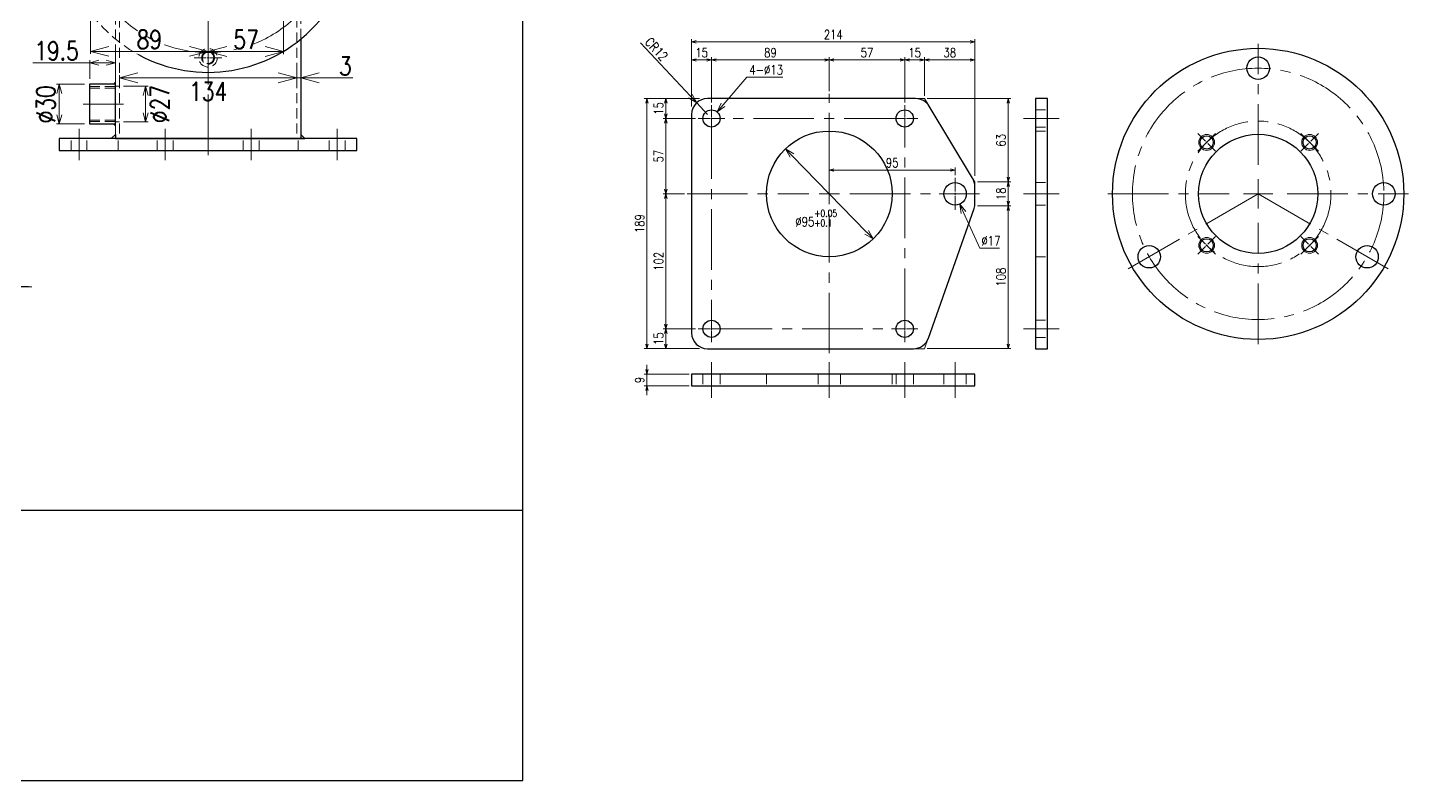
# Model space of a CAD drawing. Header units: millimetres. Extents: x 0 to 38884, y -3675 to 8056.
# Drawn here: x 28215 to 29258, y 6386 to 6955 of the extents above; entities that cross this region are included whole.
import ezdxf

# ---------------------------------------------------------------- set-up
doc = ezdxf.new("R2010")
doc.units = ezdxf.units.MM
doc.header["$LTSCALE"] = 2.4
doc.header["$PDMODE"] = 99
doc.header["$PDSIZE"] = 1
doc.linetypes.add('CENTER2', pattern=[28.575, 19.05, -3.175, 3.175, -3.175])
doc.linetypes.add('HIDDEN2', pattern=[4.7625, 3.175, -1.5875])
for name, color, linetype, lineweight in [('02_細線', 5, 'Continuous', 13), ('03_かくれ線', 6, 'HIDDEN2', 13), ('04_中心線', 1, 'CENTER2', 9), ('05_CENTER', 4, 'CENTER2', 13), ('07_寸法線', 3, 'Continuous', 9), ('11_HATCH', 4, 'Continuous', 13)]:
    doc.layers.add(name, color=color, linetype=linetype, lineweight=lineweight)
doc.layers.add('10_補助線', color=8, linetype='Continuous', lineweight=13, plot=False)
doc.styles.add('寸法用', font='simplex.shx', dxfattribs={"width": 0.8, "bigfont": '@extfont2.shx'})
doc.dimstyles.new('機械製図用', dxfattribs={"dimtxt": 3.5, "dimasz": 3.5, "dimexe": 2, "dimexo": 0, "dimgap": 1.2, "dimtad": 1, "dimdsep": 46, "dimtxsty": '寸法用', "dimblk": 'OPEN30', "dimcen": 0, "dimclrd": 256, "dimclre": 256, "dimclrt": 7, "dimazin": 2, "dimtm": 1e-09, "dimtfac": 0.75, "dimtmove": 0, "dimatfit": 3, "dimldrblk": 'OPEN30', "dimfxl": 1, "dimlwd": -1, "dimlwe": -1, "dimarcsym": 0})
doc.dimstyles.new('機械製図用$3', dxfattribs={"dimtxt": 3.5, "dimasz": 3.5, "dimexe": 2, "dimexo": 0, "dimgap": 1.2, "dimtad": 1, "dimtih": 1, "dimtoh": 1, "dimdsep": 46, "dimtxsty": '寸法用', "dimblk": 'OPEN30', "dimcen": 0, "dimsd1": 1, "dimclrd": 256, "dimclre": 256, "dimclrt": 7, "dimazin": 2, "dimtm": 1e-09, "dimtfac": 0.75, "dimtofl": 0, "dimtmove": 0, "dimatfit": 3, "dimldrblk": 'OPEN30', "dimfxl": 1, "dimlwd": -1, "dimlwe": -1, "dimarcsym": 0})

# ---------------------------------------------------------------- blocks, each defined once
blk = doc.blocks.new('*U921')
at = {"layer": '04_中心線', "color": 0, "linetype": 'CENTER2', "transparency": 16777216}
for p, q in [((0, 22), (0, 113.5)), ((-113.5, 0), (-22, 0)), ((22, 0), (113.5, 0)), ((0, -113.5), (0, -22))]:
    blk.add_line(p, q, dxfattribs=at)
at = {"layer": '04_中心線', "color": 0, "linetype": 'Continuous', "transparency": 16777216}
for p, q in [((0, -11), (0, 11)), ((-11, 0), (11, 0))]:
    blk.add_line(p, q, dxfattribs=at)
blk = doc.blocks.new('*U922')
at = {"layer": '04_中心線', "color": 0, "linetype": 'CENTER2', "transparency": 16777216}
for p, q in [((-9.5, 0), (-1.2, 0)), ((0, 1.2), (0, 9.5)), ((1.2, 0), (9.5, 0)), ((0, -9.5), (0, -1.2))]:
    blk.add_line(p, q, dxfattribs=at)
at = {"layer": '04_中心線', "color": 0, "linetype": 'Continuous', "transparency": 16777216}
for p, q in [((-0.6, 0), (0.6, 0)), ((0, -0.6), (0, 0.6))]:
    blk.add_line(p, q, dxfattribs=at)
blk = doc.blocks.new('*U923')
at = {"layer": '04_中心線', "color": 0, "linetype": 'CENTER2', "transparency": 16777216}
for p, q in [((-9.5, 0), (-1.2, 0)), ((0, 1.2), (0, 9.5)), ((1.2, 0), (9.5, 0)), ((0, -9.5), (0, -1.2))]:
    blk.add_line(p, q, dxfattribs=at)
at = {"layer": '04_中心線', "color": 0, "linetype": 'Continuous', "transparency": 16777216}
for p, q in [((-0.6, 0), (0.6, 0)), ((0, -0.6), (0, 0.6))]:
    blk.add_line(p, q, dxfattribs=at)
blk = doc.blocks.new('*U924')
at = {"layer": '04_中心線', "color": 0, "linetype": 'CENTER2', "transparency": 16777216}
for p, q in [((-9.5, 0), (-1.2, 0)), ((0, 1.2), (0, 9.5)), ((1.2, 0), (9.5, 0)), ((0, -9.5), (0, -1.2))]:
    blk.add_line(p, q, dxfattribs=at)
at = {"layer": '04_中心線', "color": 0, "linetype": 'Continuous', "transparency": 16777216}
for p, q in [((-0.6, 0), (0.6, 0)), ((0, -0.6), (0, 0.6))]:
    blk.add_line(p, q, dxfattribs=at)
blk = doc.blocks.new('*U925')
at = {"layer": '04_中心線', "color": 0, "linetype": 'CENTER2', "transparency": 16777216}
for p, q in [((-9.5, 0), (-1.2, 0)), ((0, 1.2), (0, 9.5)), ((1.2, 0), (9.5, 0)), ((0, -9.5), (0, -1.2))]:
    blk.add_line(p, q, dxfattribs=at)
at = {"layer": '04_中心線', "color": 0, "linetype": 'Continuous', "transparency": 16777216}
for p, q in [((-0.6, 0), (0.6, 0)), ((0, -0.6), (0, 0.6))]:
    blk.add_line(p, q, dxfattribs=at)
blk = doc.blocks.new('*U931')
at = {"layer": '04_中心線', "color": 0, "linetype": 'CENTER2', "transparency": 16777216}
for p, q in [((0, 15.52), (0, 75.5)), ((-107.5, 0), (-15.52, 0)), ((15.52, 0), (113.5, 0)), ((0, -120.5), (0, -15.52))]:
    blk.add_line(p, q, dxfattribs=at)
at = {"layer": '04_中心線', "color": 0, "linetype": 'Continuous', "transparency": 16777216}
for p, q in [((-7.76, 0), (7.76, 0)), ((0, -7.76), (0, 7.76))]:
    blk.add_line(p, q, dxfattribs=at)
blk = doc.blocks.new('*U926')
at = {"layer": '04_中心線', "color": 0, "linetype": 'CENTER2', "transparency": 16777216}
for p, q in [((-10, 0), (-1.3, 0)), ((0, 1.3), (0, 10)), ((1.3, 0), (10, 0)), ((0, -10), (0, -1.3))]:
    blk.add_line(p, q, dxfattribs=at)
at = {"layer": '04_中心線', "color": 0, "linetype": 'Continuous', "transparency": 16777216}
for p, q in [((-0.65, 0), (0.65, 0)), ((0, -0.65), (0, 0.65))]:
    blk.add_line(p, q, dxfattribs=at)
blk = doc.blocks.new('*U927')
at = {"layer": '04_中心線', "color": 0, "linetype": 'CENTER2', "transparency": 16777216}
for p, q in [((-10, 0), (-1.3, 0)), ((0, 1.3), (0, 10)), ((1.3, 0), (10, 0)), ((0, -10), (0, -1.3))]:
    blk.add_line(p, q, dxfattribs=at)
at = {"layer": '04_中心線', "color": 0, "linetype": 'Continuous', "transparency": 16777216}
for p, q in [((-0.65, 0), (0.65, 0)), ((0, -0.65), (0, 0.65))]:
    blk.add_line(p, q, dxfattribs=at)
blk = doc.blocks.new('*U928')
at = {"layer": '04_中心線', "color": 0, "linetype": 'CENTER2', "transparency": 16777216}
for p, q in [((-10, 0), (-1.3, 0)), ((0, 1.3), (0, 10)), ((1.3, 0), (10, 0)), ((0, -10), (0, -1.3))]:
    blk.add_line(p, q, dxfattribs=at)
at = {"layer": '04_中心線', "color": 0, "linetype": 'Continuous', "transparency": 16777216}
for p, q in [((-0.65, 0), (0.65, 0)), ((0, -0.65), (0, 0.65))]:
    blk.add_line(p, q, dxfattribs=at)
blk = doc.blocks.new('*U929')
at = {"layer": '04_中心線', "color": 0, "linetype": 'CENTER2', "transparency": 16777216}
for p, q in [((-10, 0), (-1.3, 0)), ((0, 1.3), (0, 10)), ((1.3, 0), (10, 0)), ((0, -10), (0, -1.3))]:
    blk.add_line(p, q, dxfattribs=at)
at = {"layer": '04_中心線', "color": 0, "linetype": 'Continuous', "transparency": 16777216}
for p, q in [((-0.65, 0), (0.65, 0)), ((0, -0.65), (0, 0.65))]:
    blk.add_line(p, q, dxfattribs=at)
blk = doc.blocks.new('*U930')
at = {"layer": '04_中心線', "color": 0, "linetype": 'CENTER2', "transparency": 16777216}
for p, q in [((0, 1.7), (0, 12)), ((-12, 0), (-1.7, 0)), ((1.7, 0), (12, 0)), ((0, -12), (0, -1.7))]:
    blk.add_line(p, q, dxfattribs=at)
at = {"layer": '04_中心線', "color": 0, "linetype": 'Continuous', "transparency": 16777216}
for p, q in [((-0.85, 0), (0.85, 0)), ((0, -0.85), (0, 0.85))]:
    blk.add_line(p, q, dxfattribs=at)
blk = doc.blocks.new('_Open30')
at = {"color": 0, "linetype": 'ByBlock', "lineweight": -2}
for p, q in [((-1, 0.268), (0, 0)), ((0, 0), (-1, -0.268)), ((0, 0), (-1, 0))]:
    blk.add_line(p, q, dxfattribs=at)
blk = doc.blocks.new('*D933')
at = {"layer": '07_寸法線', "transparency": 16777216}
for p, q in [((28820.2, 6906.4), (28820.2, 6932.1)), ((28873.7, 6930.1), (28823.7, 6930.1)), ((28877.2, 6897.9), (28877.2, 6932.1))]:
    blk.add_line(p, q, dxfattribs=at)
at = {"layer": 'Defpoints', "color": 0, "transparency": 16777216}
for p in [(28820.2, 6930.1), (28820.2, 6904.4), (28877.2, 6895.9)]:
    blk.add_point(p, dxfattribs=at)
at = {"layer": '07_寸法線', "transparency": 16777216, "xscale": 3.5, "yscale": 3.5, "zscale": 3.5, "rotation": 180}
blk.add_blockref('_Open30', (28820.2, 6930.1), dxfattribs=at)
at = {"layer": '07_寸法線', "transparency": 16777216, "xscale": 3.5, "yscale": 3.5, "zscale": 3.5}
blk.add_blockref('_Open30', (28877.2, 6930.1), dxfattribs=at)
at = {"layer": '07_寸法線', "color": 7, "transparency": 16777216, "insert": (28848.7, 6935.6), "char_height": 7, "attachment_point": 5, "style": '寸法用'}
blk.add_mtext('57', dxfattribs=at)
blk = doc.blocks.new('*D934')
at = {"layer": '07_寸法線', "transparency": 16777216}
for p, q in [((28731.2, 6897.9), (28731.2, 6932.1)), ((28816.7, 6930.1), (28734.7, 6930.1)), ((28820.2, 6906.4), (28820.2, 6932.1))]:
    blk.add_line(p, q, dxfattribs=at)
at = {"layer": 'Defpoints', "color": 0, "transparency": 16777216}
for p in [(28731.2, 6930.1), (28731.2, 6895.9), (28820.2, 6904.4)]:
    blk.add_point(p, dxfattribs=at)
at = {"layer": '07_寸法線', "transparency": 16777216, "xscale": 3.5, "yscale": 3.5, "zscale": 3.5, "rotation": 180}
blk.add_blockref('_Open30', (28731.2, 6930.1), dxfattribs=at)
at = {"layer": '07_寸法線', "transparency": 16777216, "xscale": 3.5, "yscale": 3.5, "zscale": 3.5}
blk.add_blockref('_Open30', (28820.2, 6930.1), dxfattribs=at)
at = {"layer": '07_寸法線', "color": 7, "transparency": 16777216, "insert": (28775.7, 6935.6), "char_height": 7, "attachment_point": 5, "style": '寸法用'}
blk.add_mtext('89', dxfattribs=at)
blk = doc.blocks.new('*D935')
at = {"layer": '07_寸法線', "transparency": 16777216}
for p, q in [((28719.2, 6885.9), (28694.7, 6885.9)), ((28696.7, 6882.4), (28696.7, 6832.4)), ((28710.7, 6828.9), (28694.7, 6828.9))]:
    blk.add_line(p, q, dxfattribs=at)
at = {"layer": 'Defpoints', "color": 0, "transparency": 16777216}
for p in [(28721.2, 6885.9), (28696.7, 6828.9), (28712.7, 6828.9)]:
    blk.add_point(p, dxfattribs=at)
at = {"layer": '07_寸法線', "transparency": 16777216, "xscale": 3.5, "yscale": 3.5, "zscale": 3.5}
for p, rotation in [((28696.7, 6885.9), 90), ((28696.7, 6828.9), 270)]:
    blk.add_blockref('_Open30', p, dxfattribs=dict(at, rotation=rotation))
at = {"layer": '07_寸法線', "color": 7, "transparency": 16777216, "insert": (28691.2, 6857.4), "char_height": 7, "attachment_point": 5, "rotation": 90, "style": '寸法用'}
blk.add_mtext('57', dxfattribs=at)
blk = doc.blocks.new('*D936')
at = {"layer": '07_寸法線', "transparency": 16777216}
for p, q in [((28710.7, 6828.9), (28694.7, 6828.9)), ((28696.7, 6825.4), (28696.7, 6730.4)), ((28719.2, 6726.9), (28694.7, 6726.9))]:
    blk.add_line(p, q, dxfattribs=at)
at = {"layer": 'Defpoints', "color": 0, "transparency": 16777216}
for p in [(28712.7, 6828.9), (28696.7, 6726.9), (28721.2, 6726.9)]:
    blk.add_point(p, dxfattribs=at)
at = {"layer": '07_寸法線', "transparency": 16777216, "xscale": 3.5, "yscale": 3.5, "zscale": 3.5}
for p, rotation in [((28696.7, 6828.9), 90), ((28696.7, 6726.9), 270)]:
    blk.add_blockref('_Open30', p, dxfattribs=dict(at, rotation=rotation))
at = {"layer": '07_寸法線', "color": 7, "transparency": 16777216, "insert": (28691.2, 6777.9), "char_height": 7, "attachment_point": 5, "rotation": 90, "style": '寸法用'}
blk.add_mtext('102', dxfattribs=at)
blk = doc.blocks.new('*D937')
at = {"layer": '07_寸法線', "transparency": 16777216}
for p, q in [((28682.4, 6696.2), (28682.4, 6699.7)), ((28714.2, 6692.7), (28680.4, 6692.7)), ((28682.4, 6692.7), (28682.4, 6683.7)), ((28714.2, 6683.7), (28680.4, 6683.7)), ((28682.4, 6680.2), (28682.4, 6676.7))]:
    blk.add_line(p, q, dxfattribs=at)
at = {"layer": 'Defpoints', "color": 0, "transparency": 16777216}
for p in [(28716.2, 6692.7), (28682.4, 6683.7), (28716.2, 6683.7)]:
    blk.add_point(p, dxfattribs=at)
at = {"layer": '07_寸法線', "transparency": 16777216, "xscale": 3.5, "yscale": 3.5, "zscale": 3.5}
for p, rotation in [((28682.4, 6692.7), 270), ((28682.4, 6683.7), 90)]:
    blk.add_blockref('_Open30', p, dxfattribs=dict(at, rotation=rotation))
at = {"layer": '07_寸法線', "color": 7, "transparency": 16777216, "insert": (28676.9, 6688.2), "char_height": 7, "attachment_point": 5, "rotation": 90, "style": '寸法用'}
blk.add_mtext('9', dxfattribs=at)
blk = doc.blocks.new('*D942')
at = {"layer": '07_寸法線', "transparency": 16777216}
blk.add_line((28848.4, 6799.9), (28791.9, 6857.9), dxfattribs=at)
at = {"layer": 'Defpoints', "color": 0, "transparency": 16777216}
for p in [(28787.1, 6862.9), (28853.3, 6794.8)]:
    blk.add_point(p, dxfattribs=at)
at = {"layer": '07_寸法線', "transparency": 16777216, "xscale": 7, "yscale": 7, "zscale": 7}
for p, rotation in [((28787.1, 6862.9), 134.2236826481458), ((28853.3, 6794.8), 314.2236826481458)]:
    blk.add_blockref('_Open30', p, dxfattribs=dict(at, rotation=rotation))
at = {"layer": '07_寸法線', "color": 7, "transparency": 16777216, "insert": (28810.3, 6810.6), "char_height": 7, "attachment_point": 5, "style": '寸法用'}
blk.add_mtext('∅95{\\H5.25;\\S+0.05^ +0.1;}', dxfattribs=at)
blk = doc.blocks.new('*D947')
at = {"layer": '07_寸法線', "transparency": 16777216}
for p, q in [((28722.2, 6900.9), (28694.7, 6900.9)), ((28696.7, 6897.4), (28696.7, 6889.4)), ((28715.2, 6885.9), (28694.7, 6885.9))]:
    blk.add_line(p, q, dxfattribs=at)
at = {"layer": 'Defpoints', "color": 0, "transparency": 16777216}
for p in [(28728.2, 6900.9), (28696.7, 6885.9), (28721.2, 6885.9)]:
    blk.add_point(p, dxfattribs=at)
at = {"layer": '07_寸法線', "transparency": 16777216, "xscale": 3.5, "yscale": 3.5, "zscale": 3.5}
for p, rotation in [((28696.7, 6900.9), 90), ((28696.7, 6885.9), 270)]:
    blk.add_blockref('_Open30', p, dxfattribs=dict(at, rotation=rotation))
at = {"layer": '07_寸法線', "color": 7, "transparency": 16777216, "insert": (28691.2, 6893.4), "char_height": 7, "attachment_point": 5, "rotation": 90, "style": '寸法用'}
blk.add_mtext('15', dxfattribs=at)
blk = doc.blocks.new('*D948')
at = {"layer": '07_寸法線', "transparency": 16777216}
for p, q in [((28715.2, 6726.9), (28694.7, 6726.9)), ((28696.7, 6723.4), (28696.7, 6715.4)), ((28722.2, 6711.9), (28694.7, 6711.9))]:
    blk.add_line(p, q, dxfattribs=at)
at = {"layer": 'Defpoints', "color": 0, "transparency": 16777216}
for p in [(28721.2, 6726.9), (28696.7, 6711.9), (28728.2, 6711.9)]:
    blk.add_point(p, dxfattribs=at)
at = {"layer": '07_寸法線', "transparency": 16777216, "xscale": 3.5, "yscale": 3.5, "zscale": 3.5}
for p, rotation in [((28696.7, 6726.9), 90), ((28696.7, 6711.9), 270)]:
    blk.add_blockref('_Open30', p, dxfattribs=dict(at, rotation=rotation))
at = {"layer": '07_寸法線', "color": 7, "transparency": 16777216, "insert": (28691.2, 6719.4), "char_height": 7, "attachment_point": 5, "rotation": 90, "style": '寸法用'}
blk.add_mtext('15', dxfattribs=at)
blk = doc.blocks.new('*D949')
at = {"layer": '07_寸法線', "transparency": 16777216}
for p, q in [((28722.2, 6900.9), (28680.4, 6900.9)), ((28682.4, 6897.4), (28682.4, 6715.4)), ((28722.2, 6711.9), (28680.4, 6711.9))]:
    blk.add_line(p, q, dxfattribs=at)
at = {"layer": 'Defpoints', "color": 0, "transparency": 16777216}
for p in [(28728.2, 6900.9), (28682.4, 6711.9), (28728.2, 6711.9)]:
    blk.add_point(p, dxfattribs=at)
at = {"layer": '07_寸法線', "transparency": 16777216, "xscale": 3.5, "yscale": 3.5, "zscale": 3.5}
for p, rotation in [((28682.4, 6900.9), 90), ((28682.4, 6711.9), 270)]:
    blk.add_blockref('_Open30', p, dxfattribs=dict(at, rotation=rotation))
at = {"layer": '07_寸法線', "color": 7, "transparency": 16777216, "insert": (28676.9, 6806.4), "char_height": 7, "attachment_point": 5, "rotation": 90, "style": '寸法用'}
blk.add_mtext('189', dxfattribs=at)
blk = doc.blocks.new('*D950')
at = {"layer": '07_寸法線', "transparency": 16777216}
for p, q in [((28716.2, 6894.9), (28716.2, 6932.1)), ((28727.7, 6930.1), (28719.7, 6930.1)), ((28731.2, 6901.9), (28731.2, 6932.1))]:
    blk.add_line(p, q, dxfattribs=at)
at = {"layer": 'Defpoints', "color": 0, "transparency": 16777216}
for p in [(28716.2, 6930.1), (28731.2, 6895.9), (28716.2, 6888.9)]:
    blk.add_point(p, dxfattribs=at)
at = {"layer": '07_寸法線', "transparency": 16777216, "xscale": 3.5, "yscale": 3.5, "zscale": 3.5, "rotation": 180}
blk.add_blockref('_Open30', (28716.2, 6930.1), dxfattribs=at)
at = {"layer": '07_寸法線', "transparency": 16777216, "xscale": 3.5, "yscale": 3.5, "zscale": 3.5}
blk.add_blockref('_Open30', (28731.2, 6930.1), dxfattribs=at)
at = {"layer": '07_寸法線', "color": 7, "transparency": 16777216, "insert": (28723.7, 6935.6), "char_height": 7, "attachment_point": 5, "style": '寸法用'}
blk.add_mtext('15', dxfattribs=at)
blk = doc.blocks.new('*D951')
at = {"layer": '07_寸法線', "transparency": 16777216}
for p, q in [((28877.2, 6897.9), (28877.2, 6932.1)), ((28888.7, 6930.1), (28880.7, 6930.1)), ((28892.2, 6902.9), (28892.2, 6932.1))]:
    blk.add_line(p, q, dxfattribs=at)
at = {"layer": 'Defpoints', "color": 0, "transparency": 16777216}
for p in [(28877.2, 6930.1), (28877.2, 6895.9), (28892.2, 6900.9)]:
    blk.add_point(p, dxfattribs=at)
at = {"layer": '07_寸法線', "transparency": 16777216, "xscale": 3.5, "yscale": 3.5, "zscale": 3.5, "rotation": 180}
blk.add_blockref('_Open30', (28877.2, 6930.1), dxfattribs=at)
at = {"layer": '07_寸法線', "transparency": 16777216, "xscale": 3.5, "yscale": 3.5, "zscale": 3.5}
blk.add_blockref('_Open30', (28892.2, 6930.1), dxfattribs=at)
at = {"layer": '07_寸法線', "color": 7, "transparency": 16777216, "insert": (28884.7, 6935.6), "char_height": 7, "attachment_point": 5, "style": '寸法用'}
blk.add_mtext('15', dxfattribs=at)
blk = doc.blocks.new('*D952')
at = {"layer": '07_寸法線', "transparency": 16777216}
for p, q in [((28716.2, 6902.9), (28716.2, 6945.8)), ((28926.7, 6943.8), (28719.7, 6943.8)), ((28930.2, 6902.9), (28930.2, 6945.8))]:
    blk.add_line(p, q, dxfattribs=at)
at = {"layer": 'Defpoints', "color": 0, "transparency": 16777216}
for p in [(28716.2, 6943.8), (28716.2, 6900.9), (28930.2, 6900.9)]:
    blk.add_point(p, dxfattribs=at)
at = {"layer": '07_寸法線', "transparency": 16777216, "xscale": 3.5, "yscale": 3.5, "zscale": 3.5, "rotation": 180}
blk.add_blockref('_Open30', (28716.2, 6943.8), dxfattribs=at)
at = {"layer": '07_寸法線', "transparency": 16777216, "xscale": 3.5, "yscale": 3.5, "zscale": 3.5}
blk.add_blockref('_Open30', (28930.2, 6943.8), dxfattribs=at)
at = {"layer": '07_寸法線', "color": 7, "transparency": 16777216, "insert": (28823.2, 6949.3), "char_height": 7, "attachment_point": 5, "style": '寸法用'}
blk.add_mtext('214', dxfattribs=at)
blk = doc.blocks.new('*D953')
at = {"layer": '07_寸法線', "transparency": 16777216}
for p, q in [((28892.2, 6905.9), (28892.2, 6932.1)), ((28926.7, 6930.1), (28895.7, 6930.1)), ((28930.2, 6842.4), (28930.2, 6932.1))]:
    blk.add_line(p, q, dxfattribs=at)
at = {"layer": 'Defpoints', "color": 0, "transparency": 16777216}
for p in [(28892.2, 6930.1), (28892.2, 6900.9), (28930.2, 6837.4)]:
    blk.add_point(p, dxfattribs=at)
at = {"layer": '07_寸法線', "transparency": 16777216, "xscale": 3.5, "yscale": 3.5, "zscale": 3.5, "rotation": 180}
blk.add_blockref('_Open30', (28892.2, 6930.1), dxfattribs=at)
at = {"layer": '07_寸法線', "transparency": 16777216, "xscale": 3.5, "yscale": 3.5, "zscale": 3.5}
blk.add_blockref('_Open30', (28930.2, 6930.1), dxfattribs=at)
at = {"layer": '07_寸法線', "color": 7, "transparency": 16777216, "insert": (28911.2, 6935.6), "char_height": 7, "attachment_point": 5, "style": '寸法用'}
blk.add_mtext('38', dxfattribs=at)
blk = doc.blocks.new('*D954')
at = {"layer": '07_寸法線', "transparency": 16777216}
for p, q in [((28820.2, 6830.9), (28820.2, 6848.9)), ((28911.7, 6846.9), (28823.7, 6846.9)), ((28915.2, 6842.9), (28915.2, 6848.9))]:
    blk.add_line(p, q, dxfattribs=at)
at = {"layer": 'Defpoints', "color": 0, "transparency": 16777216}
for p in [(28820.2, 6846.9), (28915.2, 6840.9), (28820.2, 6828.9)]:
    blk.add_point(p, dxfattribs=at)
at = {"layer": '07_寸法線', "transparency": 16777216, "xscale": 3.5, "yscale": 3.5, "zscale": 3.5, "rotation": 180}
blk.add_blockref('_Open30', (28820.2, 6846.9), dxfattribs=at)
at = {"layer": '07_寸法線', "transparency": 16777216, "xscale": 3.5, "yscale": 3.5, "zscale": 3.5}
blk.add_blockref('_Open30', (28915.2, 6846.9), dxfattribs=at)
at = {"layer": '07_寸法線', "color": 7, "transparency": 16777216, "insert": (28867.7, 6852.4), "char_height": 7, "attachment_point": 5, "style": '寸法用'}
blk.add_mtext('95', dxfattribs=at)
blk = doc.blocks.new('*D955')
at = {"layer": '07_寸法線', "transparency": 16777216}
for p, q in [((28932.2, 6837.9), (28957.4, 6837.9)), ((28955.4, 6834.4), (28955.4, 6823.4)), ((28932.2, 6819.9), (28957.4, 6819.9))]:
    blk.add_line(p, q, dxfattribs=at)
at = {"layer": 'Defpoints', "color": 0, "transparency": 16777216}
for p in [(28930.2, 6837.9), (28930.2, 6819.9), (28955.4, 6819.9)]:
    blk.add_point(p, dxfattribs=at)
at = {"layer": '07_寸法線', "transparency": 16777216, "xscale": 3.5, "yscale": 3.5, "zscale": 3.5}
for p, rotation in [((28955.4, 6837.9), 90), ((28955.4, 6819.9), 270)]:
    blk.add_blockref('_Open30', p, dxfattribs=dict(at, rotation=rotation))
at = {"layer": '07_寸法線', "color": 7, "transparency": 16777216, "insert": (28949.9, 6828.9), "char_height": 7, "attachment_point": 5, "rotation": 90, "style": '寸法用'}
blk.add_mtext('18', dxfattribs=at)
blk = doc.blocks.new('*D956')
at = {"layer": '07_寸法線', "transparency": 16777216}
for p, q in [((28894.2, 6900.9), (28957.4, 6900.9)), ((28955.4, 6897.4), (28955.4, 6841.4)), ((28932.2, 6837.9), (28957.4, 6837.9))]:
    blk.add_line(p, q, dxfattribs=at)
at = {"layer": 'Defpoints', "color": 0, "transparency": 16777216}
for p in [(28892.2, 6900.9), (28930.2, 6837.9), (28955.4, 6837.9)]:
    blk.add_point(p, dxfattribs=at)
at = {"layer": '07_寸法線', "transparency": 16777216, "xscale": 3.5, "yscale": 3.5, "zscale": 3.5}
for p, rotation in [((28955.4, 6900.9), 90), ((28955.4, 6837.9), 270)]:
    blk.add_blockref('_Open30', p, dxfattribs=dict(at, rotation=rotation))
at = {"layer": '07_寸法線', "color": 7, "transparency": 16777216, "insert": (28949.9, 6869.4), "char_height": 7, "attachment_point": 5, "rotation": 90, "style": '寸法用'}
blk.add_mtext('63', dxfattribs=at)
blk = doc.blocks.new('*D957')
at = {"layer": '07_寸法線', "transparency": 16777216}
for p, q in [((28932.2, 6819.9), (28957.4, 6819.9)), ((28955.4, 6816.4), (28955.4, 6715.4)), ((28894.2, 6711.9), (28957.4, 6711.9))]:
    blk.add_line(p, q, dxfattribs=at)
at = {"layer": 'Defpoints', "color": 0, "transparency": 16777216}
for p in [(28930.2, 6819.9), (28892.2, 6711.9), (28955.4, 6711.9)]:
    blk.add_point(p, dxfattribs=at)
at = {"layer": '07_寸法線', "transparency": 16777216, "xscale": 3.5, "yscale": 3.5, "zscale": 3.5}
for p, rotation in [((28955.4, 6819.9), 90), ((28955.4, 6711.9), 270)]:
    blk.add_blockref('_Open30', p, dxfattribs=dict(at, rotation=rotation))
at = {"layer": '07_寸法線', "color": 7, "transparency": 16777216, "insert": (28949.9, 6765.9), "char_height": 7, "attachment_point": 5, "rotation": 90, "style": '寸法用'}
blk.add_mtext('108', dxfattribs=at)
blk = doc.blocks.new('*D958')
at = {"layer": '07_寸法線', "transparency": 16777216}
for p, q in [((28677.6, 6943), (28715.2, 6902.8)), ((28728.2, 6888.9), (28720, 6897.6))]:
    blk.add_line(p, q, dxfattribs=at)
at = {"layer": 'Defpoints', "color": 0, "transparency": 16777216}
for p in [(28720, 6897.6), (28728.2, 6888.9)]:
    blk.add_point(p, dxfattribs=at)
at = {"layer": '07_寸法線', "transparency": 16777216, "xscale": 7, "yscale": 7, "zscale": 7, "rotation": 313.0286297608046}
blk.add_blockref('_Open30', (28720, 6897.6), dxfattribs=at)
at = {"layer": '07_寸法線', "color": 7, "transparency": 16777216, "insert": (28689.6, 6938.3), "char_height": 7, "attachment_point": 5, "rotation": 313.0286, "style": '寸法用'}
blk.add_mtext('CR12', dxfattribs=at)
blk = doc.blocks.new('*D959')
at = {"layer": '07_寸法線', "transparency": 16777216}
for p, q in [((28757.8, 6917.1), (28740, 6896.1)), ((28785.2, 6917.1), (28757.8, 6917.1))]:
    blk.add_line(p, q, dxfattribs=at)
at = {"layer": 'Defpoints', "color": 0, "transparency": 16777216}
for p in [(28735.4, 6890.8), (28727, 6880.9)]:
    blk.add_point(p, dxfattribs=at)
at = {"layer": '07_寸法線', "transparency": 16777216, "xscale": 7, "yscale": 7, "zscale": 7, "rotation": 229.5169400854756}
blk.add_blockref('_Open30', (28735.4, 6890.8), dxfattribs=at)
at = {"layer": '07_寸法線', "color": 7, "transparency": 16777216, "insert": (28772.5, 6922.6), "char_height": 7, "attachment_point": 5, "style": '寸法用'}
blk.add_mtext('4-∅13', dxfattribs=at)
blk = doc.blocks.new('*D960')
at = {"layer": '07_寸法線', "transparency": 16777216}
for p, q in [((28933.8, 6787.9), (28921.6, 6814.8)), ((28948.8, 6787.9), (28933.8, 6787.9))]:
    blk.add_line(p, q, dxfattribs=at)
at = {"layer": 'Defpoints', "color": 0, "transparency": 16777216}
for p in [(28911.7, 6836.6), (28918.7, 6821.1)]:
    blk.add_point(p, dxfattribs=at)
at = {"layer": '07_寸法線', "transparency": 16777216, "xscale": 7, "yscale": 7, "zscale": 7, "rotation": 114.3806603983309}
blk.add_blockref('_Open30', (28918.7, 6821.1), dxfattribs=at)
at = {"layer": '07_寸法線', "color": 7, "transparency": 16777216, "insert": (28942.3, 6793.4), "char_height": 7, "attachment_point": 5, "style": '寸法用'}
blk.add_mtext('∅17', dxfattribs=at)
blk = doc.blocks.new('A$C334E7EDF_1')
at = {"color": 0, "transparency": 33554559}
blk.add_line((536, 169), (512, 169), dxfattribs=at)
at = {"layer": '05_CENTER', "color": 0, "transparency": 33554559}
blk.add_line((-673, 169), (542, 169), dxfattribs=at)
blk = doc.blocks.new('*D1124')
at = {"layer": '07_寸法線', "transparency": 16777216}
for p, q in [((28257.4, 6911.7), (28236.4, 6911.7)), ((28238.4, 6904.7), (28238.4, 6888.7)), ((28257.4, 6881.7), (28236.4, 6881.7))]:
    blk.add_line(p, q, dxfattribs=at)
at = {"layer": 'Defpoints', "color": 0, "transparency": 16777216}
for p in [(28261.4, 6911.7), (28238.4, 6881.7), (28261.4, 6881.7)]:
    blk.add_point(p, dxfattribs=at)
at = {"layer": '07_寸法線', "transparency": 16777216, "xscale": 7, "yscale": 7, "zscale": 7}
for p, rotation in [((28238.4, 6911.7), 90), ((28238.4, 6881.7), 270)]:
    blk.add_blockref('_Open30', p, dxfattribs=dict(at, rotation=rotation))
at = {"layer": '07_寸法線', "color": 7, "transparency": 16777216, "insert": (28228.2, 6896.6), "char_height": 14, "attachment_point": 5, "rotation": 90, "style": '寸法用'}
blk.add_mtext('%%C30', dxfattribs=at)
blk = doc.blocks.new('*D1125')
at = {"layer": '07_寸法線', "transparency": 16777216}
for p, q in [((28261.4, 6928), (28218.4, 6928)), ((28261.4, 6915.7), (28261.4, 6930)), ((28273.9, 6928), (28268.4, 6928)), ((28280.9, 6915.7), (28280.9, 6930))]:
    blk.add_line(p, q, dxfattribs=at)
at = {"layer": 'Defpoints', "color": 0, "transparency": 16777216}
for p in [(28261.4, 6928), (28261.4, 6911.7), (28280.9, 6911.7)]:
    blk.add_point(p, dxfattribs=at)
at = {"layer": '07_寸法線', "transparency": 16777216, "xscale": 7, "yscale": 7, "zscale": 7, "rotation": 180}
blk.add_blockref('_Open30', (28261.4, 6928), dxfattribs=at)
at = {"layer": '07_寸法線', "transparency": 16777216, "xscale": 7, "yscale": 7, "zscale": 7}
blk.add_blockref('_Open30', (28280.9, 6928), dxfattribs=at)
at = {"layer": '07_寸法線', "color": 7, "transparency": 16777216, "insert": (28236.4, 6937), "char_height": 14, "attachment_point": 5, "style": '寸法用'}
blk.add_mtext('19.5', dxfattribs=at)
blk = doc.blocks.new('*D1126')
at = {"layer": '07_寸法線', "transparency": 16777216}
for p, q in [((28286.9, 6910.2), (28305.6, 6910.2)), ((28303.6, 6903.2), (28303.6, 6890.2)), ((28286.9, 6883.2), (28305.6, 6883.2))]:
    blk.add_line(p, q, dxfattribs=at)
at = {"layer": 'Defpoints', "color": 0, "transparency": 16777216}
for p in [(28282.9, 6910.2), (28282.9, 6883.2), (28303.6, 6883.2)]:
    blk.add_point(p, dxfattribs=at)
at = {"layer": '07_寸法線', "transparency": 16777216, "xscale": 7, "yscale": 7, "zscale": 7}
for p, rotation in [((28303.6, 6910.2), 90), ((28303.6, 6883.2), 270)]:
    blk.add_blockref('_Open30', p, dxfattribs=dict(at, rotation=rotation))
at = {"layer": '07_寸法線', "color": 7, "transparency": 16777216, "insert": (28314.4, 6896.7), "char_height": 14, "attachment_point": 5, "rotation": 90, "style": '寸法用'}
blk.add_mtext('%%C27', dxfattribs=at)
blk = doc.blocks.new('*U1048')
at = {"layer": '04_中心線', "color": 0, "linetype": 'CENTER2', "transparency": 16777216}
for p, q in [((0, 22), (0, 113.5)), ((-113.5, 0), (-22, 0)), ((22, 0), (113.5, 0)), ((0, -113.5), (0, -22))]:
    blk.add_line(p, q, dxfattribs=at)
at = {"layer": '04_中心線', "color": 0, "linetype": 'Continuous', "transparency": 16777216}
for p, q in [((0, -11), (0, 11)), ((-11, 0), (11, 0))]:
    blk.add_line(p, q, dxfattribs=at)
blk = doc.blocks.new('*D1119')
at = {"layer": '07_寸法線', "transparency": 16777216}
for p, q in [((28283.9, 6916.5), (28283.9, 6918.5)), ((28297.9, 6916.5), (28403.9, 6916.5)), ((28417.9, 6923.3), (28417.9, 6914.5))]:
    blk.add_line(p, q, dxfattribs=at)
at = {"layer": 'Defpoints', "color": 0, "transparency": 16777216}
for p in [(28283.9, 6916.5), (28417.9, 6923.3), (28417.9, 6916.5)]:
    blk.add_point(p, dxfattribs=at)
at = {"layer": '07_寸法線', "transparency": 16777216, "xscale": 14, "yscale": 14, "zscale": 14, "rotation": 180}
blk.add_blockref('_Open30', (28283.9, 6916.5), dxfattribs=at)
at = {"layer": '07_寸法線', "transparency": 16777216, "xscale": 14, "yscale": 14, "zscale": 14}
blk.add_blockref('_Open30', (28417.9, 6916.5), dxfattribs=at)
at = {"layer": '07_寸法線', "color": 7, "transparency": 16777216, "insert": (28350.9, 6906.3), "char_height": 14, "attachment_point": 5, "style": '寸法用'}
blk.add_mtext('134', dxfattribs=at)
blk = doc.blocks.new('*U1047')
at = {"layer": '04_中心線', "color": 0, "linetype": 'CENTER2', "transparency": 16777216}
for p, q in [((0, 1.4), (0, 32.6)), ((-10.5, 0), (-1.4, 0)), ((1.4, 0), (10.5, 0)), ((0, -73.5), (0, -1.4))]:
    blk.add_line(p, q, dxfattribs=at)
at = {"layer": '04_中心線', "color": 0, "linetype": 'Continuous', "transparency": 16777216}
for p, q in [((-0.7, 0), (0.7, 0)), ((0, -0.7), (0, 0.7))]:
    blk.add_line(p, q, dxfattribs=at)
blk = doc.blocks.new('*D1120')
at = {"layer": '07_寸法線', "transparency": 16777216}
for p, q in [((28403.9, 6916.5), (28389.9, 6916.5)), ((28417.9, 6918.7), (28417.9, 6914.5)), ((28417.9, 6916.5), (28420.9, 6916.5)), ((28420.9, 6923.7), (28420.9, 6914.5)), ((28434.9, 6916.5), (28460.3, 6916.5))]:
    blk.add_line(p, q, dxfattribs=at)
at = {"layer": 'Defpoints', "color": 0, "transparency": 16777216}
for p in [(28417.9, 6918.7), (28420.9, 6923.7), (28420.9, 6916.5)]:
    blk.add_point(p, dxfattribs=at)
at = {"layer": '07_寸法線', "transparency": 16777216, "xscale": 14, "yscale": 14, "zscale": 14}
blk.add_blockref('_Open30', (28417.9, 6916.5), dxfattribs=at)
at = {"layer": '07_寸法線', "transparency": 16777216, "xscale": 14, "yscale": 14, "zscale": 14, "rotation": 180}
blk.add_blockref('_Open30', (28420.9, 6916.5), dxfattribs=at)
at = {"layer": '07_寸法線', "color": 7, "transparency": 16777216, "insert": (28454.6, 6925.5), "char_height": 14, "attachment_point": 5, "style": '寸法用'}
blk.add_mtext('3', dxfattribs=at)
blk = doc.blocks.new('*D1136')
at = {"layer": '07_寸法線', "transparency": 16777216}
for p, q in [((28261.9, 6959.7), (28261.9, 6934.6)), ((28350.9, 6954.7), (28350.9, 6934.6)), ((28336.9, 6936.6), (28275.9, 6936.6))]:
    blk.add_line(p, q, dxfattribs=at)
at = {"layer": 'Defpoints', "color": 0, "transparency": 16777216}
for p in [(28261.9, 6963.7), (28350.9, 6958.7), (28261.9, 6936.6)]:
    blk.add_point(p, dxfattribs=at)
at = {"layer": '07_寸法線', "transparency": 16777216, "xscale": 14, "yscale": 14, "zscale": 14, "rotation": 180}
blk.add_blockref('_Open30', (28261.9, 6936.6), dxfattribs=at)
at = {"layer": '07_寸法線', "transparency": 16777216, "xscale": 14, "yscale": 14, "zscale": 14}
blk.add_blockref('_Open30', (28350.9, 6936.6), dxfattribs=at)
at = {"layer": '07_寸法線', "color": 7, "transparency": 16777216, "insert": (28306.4, 6945.6), "char_height": 14, "attachment_point": 5, "style": '寸法用'}
blk.add_mtext('89', dxfattribs=at)
blk = doc.blocks.new('*D1137')
at = {"layer": '07_寸法線', "transparency": 16777216}
for p, q in [((28407.9, 6959.7), (28407.9, 6934.5)), ((28350.9, 6956.8), (28350.9, 6934.5)), ((28364.9, 6936.5), (28393.9, 6936.5))]:
    blk.add_line(p, q, dxfattribs=at)
at = {"layer": 'Defpoints', "color": 0, "transparency": 16777216}
for p in [(28350.9, 6960.8), (28407.9, 6963.7), (28407.9, 6936.5)]:
    blk.add_point(p, dxfattribs=at)
at = {"layer": '07_寸法線', "transparency": 16777216, "xscale": 14, "yscale": 14, "zscale": 14, "rotation": 180}
blk.add_blockref('_Open30', (28350.9, 6936.5), dxfattribs=at)
at = {"layer": '07_寸法線', "transparency": 16777216, "xscale": 14, "yscale": 14, "zscale": 14}
blk.add_blockref('_Open30', (28407.9, 6936.5), dxfattribs=at)
at = {"layer": '07_寸法線', "color": 7, "transparency": 16777216, "insert": (28379.6, 6945.5), "char_height": 14, "attachment_point": 5, "style": '寸法用'}
blk.add_mtext('57', dxfattribs=at)

msp = doc.modelspace()

# ---------------------------------------------------------------- linework, layer by layer
at = {"color": 0}
msp.add_line((28280.9572, 6870.719), (28420.7572, 6870.719), dxfattribs=at)
msp.add_line((24465.3738, 6589.719), (28588.711, 6589.719))
msp.add_lwpolyline([(28420.8572, 6945.8662), (28420.8572, 6870.719), (28417.8572, 6870.719)], dxfattribs=at)
for points in [[(28261.3572, 6881.719), (28280.8572, 6881.719), (28280.8572, 6911.719), (28261.3572, 6911.719)], [(28984.9553, 6711.8745), (28984.9553, 6900.8745), (28975.9553, 6900.8745), (28975.9553, 6711.8745)], [(28716.1864, 6683.7224), (28930.1864, 6683.7224), (28930.1864, 6692.7224), (28716.1864, 6692.7224)]]:
    msp.add_lwpolyline(points, close=True)
msp.add_lwpolyline([(28885.4105, 6900.8745), (28728.1864, 6900.8745, 0.414213562), (28716.1864, 6888.8745), (28716.1864, 6723.8745, 0.414213562), (28728.1864, 6711.8745), (28883.6874, 6711.8745, 0.318253835), (28895.0072, 6719.8916), (28929.5061, 6817.9412, 0.08478318), (28930.1864, 6821.924), (28930.1864, 6834.5356, 0.136526524), (28928.4619, 6840.7336), (28895.686, 6895.0724, 0.26282404)], format="xyb", close=True)
msp.add_lwpolyline([(28238.3572, 6870.719), (28238.3572, 6861.719), (28463.3572, 6861.719), (28463.3572, 6870.719)], close=True, dxfattribs=at)
at = {"color": 3}
for points in [[(28280.8572, 6873.719), (28280.8572, 6870.719), (28277.7437, 6870.719), (28280.8572, 6873.719)], [(28420.8572, 6873.719), (28420.8572, 6870.719), (28423.9707, 6870.719), (28420.8572, 6873.719)]]:
    msp.add_lwpolyline(points, dxfattribs=at)
for centre, radius in [((29144.1857, 6828.8745), 110), ((29144.1857, 6923.8745), 8.5), ((28731.1864, 6885.8745), 6.5), ((28877.1864, 6885.8745), 6.5), ((28820.1864, 6828.8745), 47.5), ((29144.1857, 6828.8745), 45), ((29105.2949, 6867.7654), 5), ((29183.0766, 6867.7654), 5), ((28915.1864, 6828.8745), 8.5), ((29239.1857, 6828.8745), 8.5), ((29105.2949, 6789.9836), 5), ((29183.0766, 6789.9836), 5), ((29061.9133, 6781.3745), 8.5), ((29226.4581, 6781.3745), 8.5), ((28731.1864, 6726.8745), 6.5), ((28877.1864, 6726.8745), 6.5)]:
    msp.add_circle(centre, radius)
msp.add_arc((28350.8572, 7030.719), 110, 241.4098424, 33.3435727)
at = {"layer": '02_細線'}
for centre in [(29105.2949, 6867.7654), (29183.0766, 6867.7654), (29105.2949, 6789.9836), (29183.0766, 6789.9836)]:
    msp.add_circle(centre, 6, dxfattribs=at)
at = {"layer": '03_かくれ線'}
for p, q in [((28261.3572, 6909.9395), (28280.8572, 6909.9395)), ((28261.3572, 6908.7775), (28280.8572, 6908.7775)), ((28280.8572, 6910.219), (28283.8572, 6910.219)), ((28975.9553, 6892.3745), (28984.9553, 6892.3745)), ((28261.3572, 6884.6605), (28280.8572, 6884.6605)), ((28261.3572, 6883.4985), (28280.8572, 6883.4985)), ((28280.8572, 6883.219), (28283.8572, 6883.219)), ((28975.9553, 6879.3745), (28984.9553, 6879.3745)), ((28975.9553, 6876.3745), (28984.9553, 6876.3745)), ((28247.3572, 6861.719), (28247.3572, 6870.719)), ((28259.3572, 6861.719), (28259.3572, 6870.719)), ((28282.8572, 6861.719), (28282.8572, 6870.719)), ((28312.3572, 6861.719), (28312.3572, 6870.719)), ((28324.3572, 6861.719), (28324.3572, 6870.719)), ((28377.3572, 6861.719), (28377.3572, 6870.719)), ((28389.3572, 6861.719), (28389.3572, 6870.719)), ((28418.8572, 6861.719), (28418.8572, 6870.719)), ((28442.3572, 6861.719), (28442.3572, 6870.719)), ((28454.3572, 6861.719), (28454.3572, 6870.719)), ((28975.9553, 6837.3745), (28984.9553, 6837.3745)), ((28975.9553, 6820.3745), (28984.9553, 6820.3745)), ((28975.9553, 6781.3745), (28984.9553, 6781.3745)), ((28975.9553, 6733.3745), (28984.9553, 6733.3745)), ((28975.9553, 6720.3745), (28984.9553, 6720.3745)), ((28724.6864, 6692.7224), (28724.6864, 6683.7224)), ((28737.6864, 6692.7224), (28737.6864, 6683.7224)), ((28772.6864, 6692.7224), (28772.6864, 6683.7224)), ((28811.6864, 6692.7224), (28811.6864, 6683.7224)), ((28828.6864, 6692.7224), (28828.6864, 6683.7224)), ((28867.6864, 6692.7224), (28867.6864, 6683.7224)), ((28870.6864, 6692.7224), (28870.6864, 6683.7224)), ((28883.6864, 6692.7224), (28883.6864, 6683.7224)), ((28906.6864, 6692.7224), (28906.6864, 6683.7224)), ((28923.6864, 6692.7224), (28923.6864, 6683.7224))]:
    msp.add_line(p, q, dxfattribs=at)
for points in [[(28280.8572, 6934.1319), (28280.8572, 7030.719), (28283.8572, 7030.719), (28283.8572, 6870.719)], [(28420.8572, 6945.8662), (28420.8572, 7030.719), (28417.8572, 7030.719), (28417.8572, 6870.719)]]:
    msp.add_lwpolyline(points, dxfattribs=at)
for radius in [7, 4.864, 4.283]:
    msp.add_circle((28350.8572, 6931.719), radius, dxfattribs=at)
msp.add_arc((28350.8572, 7030.719), 110, 199.0112653, 241.4098424, dxfattribs=at)
at = {"layer": '04_中心線'}
for p, q in [((28256.4822, 6896.719), (28285.7322, 6896.719)), ((28277.8572, 6896.719), (28286.8572, 6896.719)), ((28966.9553, 6885.8745), (28993.9553, 6885.8745)), ((28253.3572, 6854.3053), (28253.3572, 6878.0911)), ((28318.3572, 6854.3053), (28318.3572, 6878.0911)), ((28383.3572, 6854.3053), (28383.3572, 6878.0911)), ((28448.3572, 6854.3053), (28448.3572, 6878.0911)), ((28966.9553, 6828.8745), (28993.9553, 6828.8745)), ((29144.1857, 6828.8745), (29045.8919, 6772.1245)), ((29144.1857, 6828.8745), (29242.4796, 6772.1245)), ((28966.9553, 6726.8745), (28993.9553, 6726.8745)), ((28731.1864, 6701.7224), (28731.1864, 6674.7224)), ((28820.1864, 6701.7224), (28820.1864, 6674.7224)), ((28877.1864, 6701.7224), (28877.1864, 6674.7224)), ((28915.1864, 6701.7224), (28915.1864, 6674.7224))]:
    msp.add_line(p, q, dxfattribs=at)
msp.add_lwpolyline([(28731.1864, 6726.8745), (28877.1864, 6726.8745), (28877.1864, 6885.8745), (28731.1864, 6885.8745)], close=True, dxfattribs=at)
for centre, radius in [((28350.8572, 7030.719), 95), ((29144.1857, 6828.8745), 95), ((29144.1857, 6828.8745), 55)]:
    msp.add_circle(centre, radius, dxfattribs=at)
at = {"layer": '07_寸法線', "color": 0}
msp.add_lwpolyline([(28280.8572, 6934.1319), (28280.8572, 6870.719), (28283.8572, 6870.719)], dxfattribs=at)
at = {"layer": '10_補助線'}
for points in [[(28885.3829, 6900.8745), (28892.1864, 6900.8745), (28895.686, 6895.0724)], [(28928.4619, 6840.7336), (28930.1864, 6837.8745), (28930.1864, 6834.5582)], [(28930.1864, 6821.9151), (28930.1864, 6819.8745), (28929.5061, 6817.9412)], [(28883.6744, 6711.8745), (28892.1864, 6711.8745), (28895.0024, 6719.8779)]]:
    msp.add_lwpolyline(points, dxfattribs=at)
at = {"layer": '11_HATCH'}
for points in [[(28279.3572, 6911.719), (28280.8572, 6911.719), (28280.8572, 6913.219), (28279.3572, 6911.719)], [(28279.3572, 6881.719), (28280.8572, 6881.719), (28280.8572, 6880.219), (28279.3572, 6881.719)]]:
    msp.add_lwpolyline(points, dxfattribs=at)
at = {"layer": 'Defpoints', "transparency": 33554508}
msp.add_lwpolyline([(24465.3738, 6385.6112), (28588.711, 6385.6112), (28588.711, 8056.1931), (24465.3738, 8056.1931)], close=True, dxfattribs=at)

# ---------------------------------------------------------------- block references
at = {"color": 9}
msp.add_blockref('A$C334E7EDF_1', (27679.2122, 6589.719), dxfattribs=at)
at = {"layer": '04_中心線', "linetype": 'CENTER2'}
for name, p in [('*U1048', (28350.8572, 7030.719)), ('*U1047', (28350.8572, 6931.719)), ('*U921', (29144.1857, 6828.8745)), ('*U931', (28820.1864, 6828.8745)), ('*U927', (28731.1864, 6885.8745)), ('*U926', (28877.1864, 6885.8745)), ('*U930', (28915.1864, 6828.8745)), ('*U928', (28731.1864, 6726.8745)), ('*U929', (28877.1864, 6726.8745))]:
    msp.add_blockref(name, p, dxfattribs=at)
at = {"layer": '04_中心線', "linetype": 'CENTER2', "rotation": 45.00000000000001}
for name, p in [('*U925', (29105.2949, 6867.7654)), ('*U922', (29183.0766, 6867.7654)), ('*U924', (29105.2949, 6789.9836)), ('*U923', (29183.0766, 6789.9836))]:
    msp.add_blockref(name, p, dxfattribs=at)

# ---------------------------------------------------------------- dimensions: what is measured, and where the dimension line sits
at = {"layer": '07_寸法線'}
for base, p1, p2, override, picture, middle in [((28261.8572, 6936.583), (28350.8572, 6958.719), (28261.8572, 6963.719), {"dimtxt": 14, "dimasz": 14, "dimexo": 4, "dimgap": 2}, '*D1136', (28306.3572, 6945.583)), ((28716.1864, 6943.7542), (28930.1864, 6900.8745), (28716.1864, 6900.8745), {"dimtxt": 7, "dimexo": 2, "dimgap": 2}, '*D952', (28823.1864, 6949.2542)), ((28261.3572, 6927.9663), (28280.8572, 6911.719), (28261.3572, 6911.719), {"dimtxt": 14, "dimasz": 7, "dimexo": 4, "dimgap": 2}, '*D1125', (28236.3572, 6936.9663)), ((28716.1864, 6930.1145), (28731.1864, 6895.8745), (28716.1864, 6888.8745), {"dimtxt": 7, "dimexo": 6, "dimgap": 2}, '*D950', (28723.6864, 6935.6145)), ((28731.1864, 6930.1145), (28820.1864, 6904.3745), (28731.1864, 6895.8745), {"dimtxt": 7, "dimexo": 2, "dimgap": 2}, '*D934', (28775.6864, 6935.6145)), ((28820.1864, 6930.1145), (28877.1864, 6895.8745), (28820.1864, 6904.3745), {"dimtxt": 7, "dimexo": 2, "dimgap": 2}, '*D933', (28848.6864, 6935.6145)), ((28877.1864, 6930.1145), (28892.1864, 6900.8745), (28877.1864, 6895.8745), {"dimtxt": 7, "dimexo": 2, "dimgap": 2}, '*D951', (28884.6864, 6935.6145)), ((28892.1864, 6930.1145), (28930.1864, 6837.3745), (28892.1864, 6900.8745), {"dimtxt": 7, "dimexo": 5, "dimgap": 2}, '*D953', (28911.1864, 6935.6145)), ((28820.1864, 6846.8987), (28915.1864, 6840.8745), (28820.1864, 6828.8745), {"dimtxt": 7, "dimexo": 2, "dimgap": 2}, '*D954', (28867.6864, 6852.3987))]:
    dim = msp.add_linear_dim(base=base, p1=p1, p2=p2, dimstyle='機械製図用', override=override, dxfattribs=at)
    dim.commit()
    dim.dimension.update_dxf_attribs({"geometry": picture, "text_midpoint": middle})
for base, p1, p2, override, picture, middle in [((28407.8572, 6936.5287), (28350.8572, 6960.819), (28407.8572, 6963.719), {"dimtxt": 14, "dimasz": 14, "dimexo": 4, "dimgap": 2}, '*D1137', (28379.5599, 6936.5287)), ((28417.8572, 6916.5222), (28283.8572, 6916.5222), (28417.8572, 6923.3301), {"dimtxt": 14, "dimasz": 14, "dimgap": 2, "dimtmove": 2}, '*D1119', (28350.8572, 6906.3024))]:
    dim = msp.add_linear_dim(base=base, p1=p1, p2=p2, dimstyle='機械製図用', override=override, dxfattribs=at)
    dim.commit()
    dim.dimension.update_dxf_attribs({"geometry": picture, "text_midpoint": middle, "dimtype": 160})
dim = msp.add_radius_dim(center=(28728.1864, 6888.8745), mpoint=(28719.998, 6897.6467), text='C<>', dimstyle='機械製図用', override={"dimtxt": 7, "dimasz": 7, "dimgap": 2}, dxfattribs=at)
dim.commit()
dim.dimension.update_dxf_attribs({"geometry": '*D958', "text_midpoint": (28685.5353, 6934.5664), "dimtype": 164})
for base, p1, p2, angle, override, picture, middle in [((28420.8572, 6916.5222), (28417.8572, 6918.6833), (28420.8572, 6923.6833), 180, {"dimtxt": 14, "dimasz": 14, "dimgap": 2}, '*D1120', (28454.5905, 6925.5222)), ((28682.3549, 6711.8745), (28728.1864, 6900.8745), (28728.1864, 6711.8745), 90, {"dimtxt": 7, "dimexo": 6, "dimgap": 2}, '*D949', (28676.8549, 6806.3745)), ((28696.7364, 6885.8745), (28728.1864, 6900.8745), (28721.1864, 6885.8745), 90, {"dimtxt": 7, "dimexo": 6, "dimgap": 2}, '*D947', (28691.2364, 6893.3745)), ((28955.3958, 6837.8745), (28892.1864, 6900.8745), (28930.1864, 6837.8745), 90, {"dimtxt": 7, "dimexo": 2, "dimgap": 2}, '*D956', (28949.8958, 6869.3745)), ((28696.7364, 6828.8745), (28721.1864, 6885.8745), (28712.6864, 6828.8745), 90, {"dimtxt": 7, "dimasz": 3.5, "dimexo": 2, "dimgap": 2}, '*D935', (28691.2364, 6857.3745)), ((28955.3958, 6819.8745), (28930.1864, 6837.8745), (28930.1864, 6819.8745), 90, {"dimtxt": 7, "dimexo": 2, "dimgap": 2}, '*D955', (28949.8958, 6828.8745)), ((28696.7364, 6726.8745), (28712.6864, 6828.8745), (28721.1864, 6726.8745), 90, {"dimtxt": 7, "dimasz": 3.5, "dimexo": 2, "dimgap": 2}, '*D936', (28691.2364, 6777.8745)), ((28955.3958, 6711.8745), (28930.1864, 6819.8745), (28892.1864, 6711.8745), 90, {"dimtxt": 7, "dimexo": 2, "dimgap": 2}, '*D957', (28949.8958, 6765.8745)), ((28696.7364, 6711.8745), (28721.1864, 6726.8745), (28728.1864, 6711.8745), 90, {"dimtxt": 7, "dimasz": 3.5, "dimexo": 6, "dimgap": 2}, '*D948', (28691.2364, 6719.3745)), ((28682.3549, 6683.7224), (28716.1864, 6692.7224), (28716.1864, 6683.7224), 90, {"dimtxt": 7, "dimexo": 2, "dimgap": 2}, '*D937', (28676.8549, 6688.2224))]:
    dim = msp.add_linear_dim(base=base, p1=p1, p2=p2, angle=angle, dimstyle='機械製図用', override=override, dxfattribs=at)
    dim.commit()
    dim.dimension.update_dxf_attribs({"geometry": picture, "text_midpoint": middle})
dim = msp.add_diameter_dim_2p(p1=(28726.9664, 6880.9306), p2=(28735.4063, 6890.8184), text='4-<>', dimstyle='機械製図用$3', override={"dimtxt": 7, "dimasz": 7, "dimgap": 2}, dxfattribs=at)
dim.commit()
dim.dimension.update_dxf_attribs({"geometry": '*D959', "text_midpoint": (28772.5164, 6917.112), "dimtype": 163})
for base, p1, p2, override, picture, middle in [((28238.3572, 6881.719), (28261.3572, 6911.719), (28261.3572, 6881.719), {"dimtxt": 14, "dimasz": 7, "dimexo": 4, "dimtmove": 2}, '*D1124', (28228.1711, 6896.6103)), ((28303.6246, 6883.219), (28282.8572, 6910.219), (28282.8572, 6883.219), {"dimtxt": 14, "dimasz": 7, "dimexo": 4, "dimgap": 4, "dimtmove": 2}, '*D1126', (28314.4209, 6896.661))]:
    dim = msp.add_linear_dim(base=base, p1=p1, p2=p2, angle=90, text='%%C<>', dimstyle='機械製図用', override=override, dxfattribs=at)
    dim.commit()
    dim.dimension.update_dxf_attribs({"geometry": picture, "text_midpoint": middle, "dimtype": 160})
for p1, p2, override, picture, middle in [((28853.3158, 6794.835), (28787.0569, 6862.9141), {"dimtxt": 7, "dimasz": 7, "dimgap": 2, "dimtol": 1, "dimtp": 0.05, "dimtm": -0.1, "dimtmove": 2}, '*D942', (28810.2962, 6810.589)), ((28911.6776, 6836.6165), (28918.6951, 6821.1325), {"dimtxt": 7, "dimasz": 7, "dimgap": 2}, '*D960', (28942.2956, 6787.8873))]:
    dim = msp.add_diameter_dim_2p(p1=p1, p2=p2, dimstyle='機械製図用$3', override=override, dxfattribs=at)
    dim.commit()
    dim.dimension.update_dxf_attribs({"geometry": picture, "text_midpoint": middle, "dimtype": 163})

doc.saveas('drawing.dxf')
